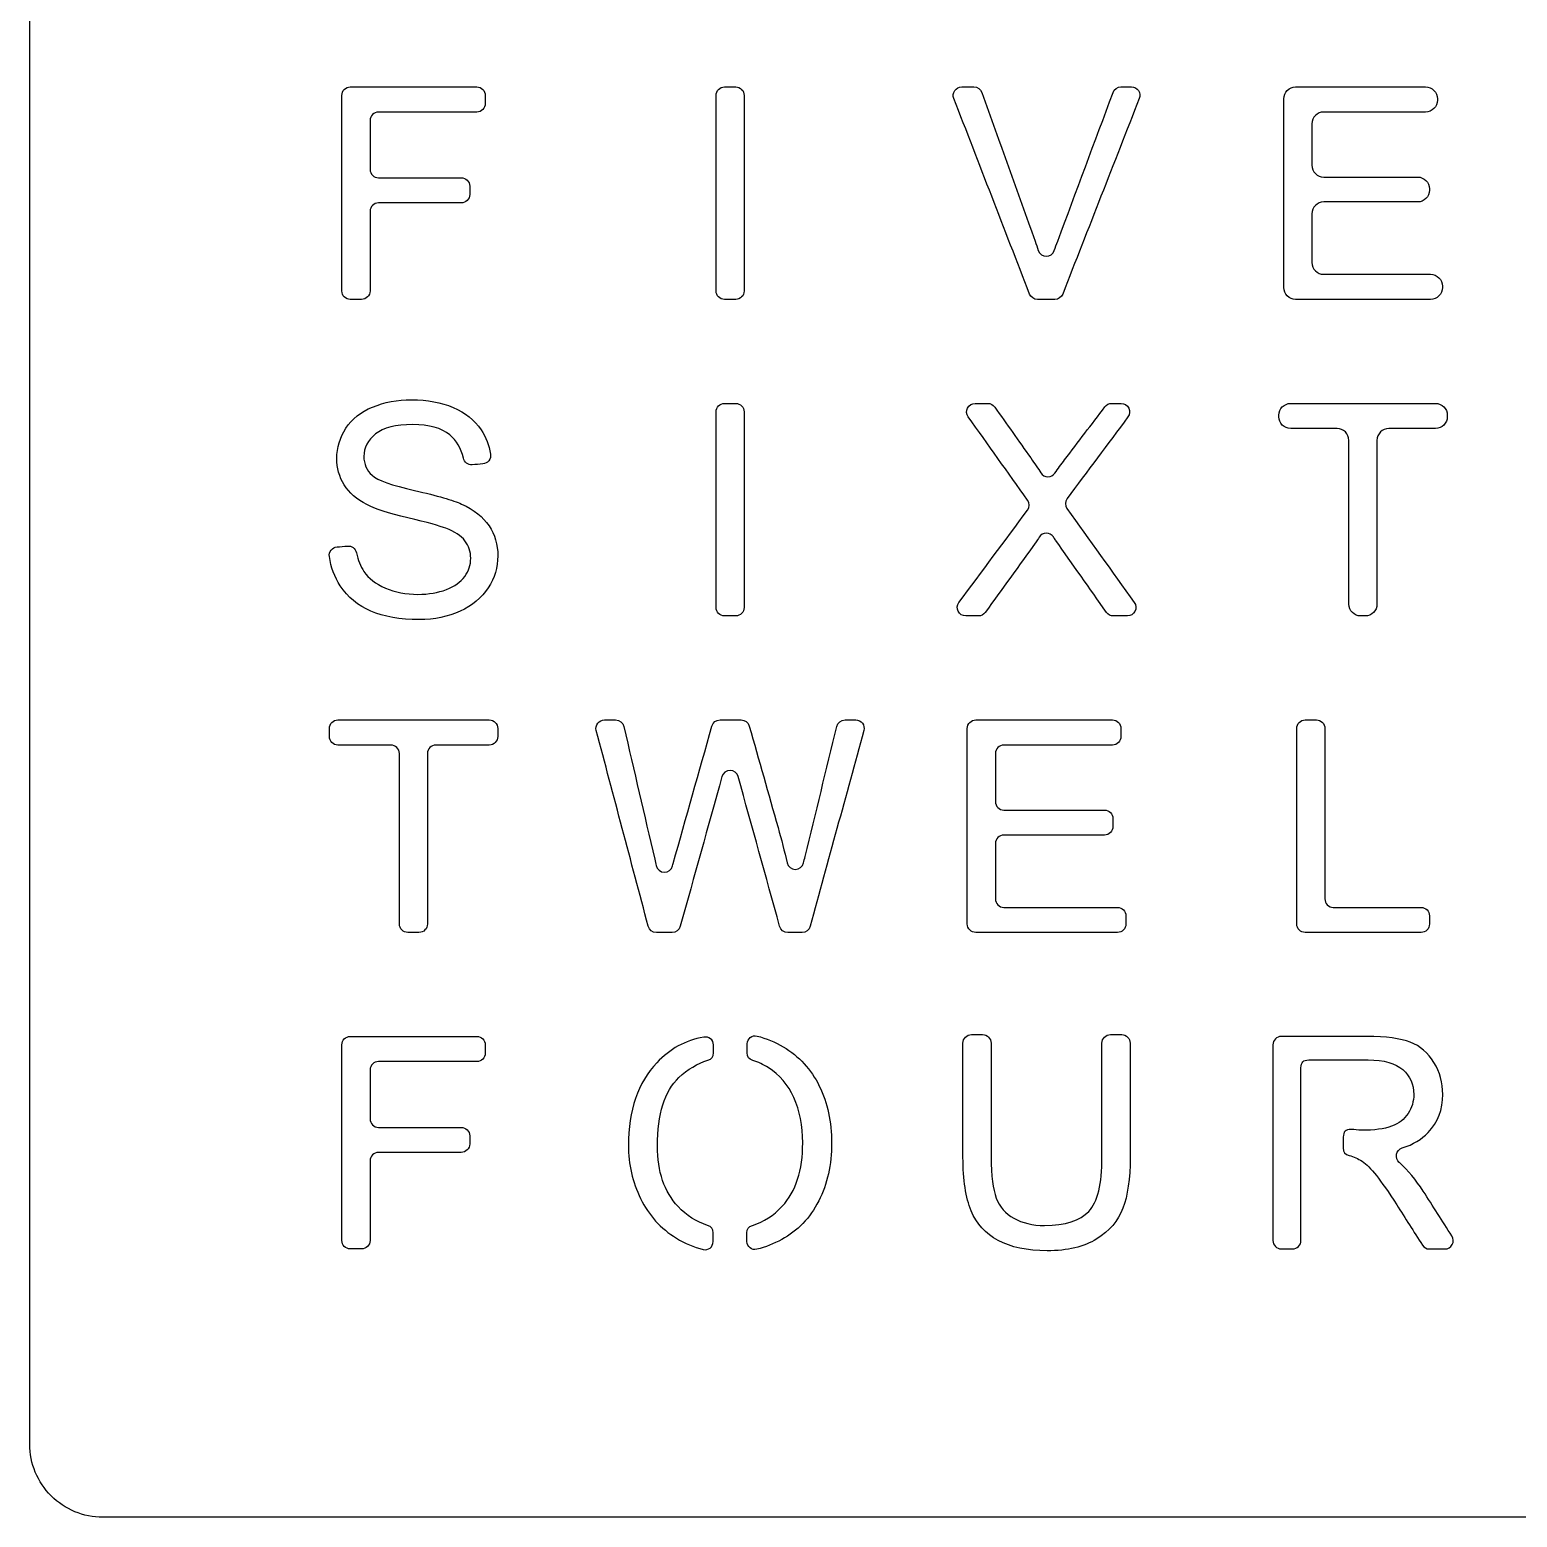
# Model space of a CAD drawing. Header units: millimetres. Extents: x 3434.5 to 3512.3, y -25.8 to 52.
# Drawn here: x 3434.53 to 3473.44, y -25.78 to 13.13 of the extents above; entities that cross this region are included whole.
import ezdxf

# ---------------------------------------------------------------- set-up
doc = ezdxf.new("R2010")
doc.units = ezdxf.units.MM
doc.layers.get('0').update_dxf_attribs({"linetype": 'CONTINUOUS'})

msp = doc.modelspace()

# ---------------------------------------------------------------- linework, layer by layer
msp.add_line((3460.853, -0.264), (3460.85, -0.268))
msp.add_lwpolyline([(3510.438, -25.78), (3436.438, -25.78, -0.414214), (3434.527, -23.869), (3434.527, 50.131, -0.414214), (3436.438, 52.041), (3510.438, 52.041, -0.414214), (3512.348, 50.131), (3512.348, -23.869, -0.414214)], format="xyb", close=True)
for points in [[(3442.691, 11.414), (3442.691, 11.536), (3442.791, 11.635), (3442.912, 11.635)], [(3442.691, 6.297), (3442.691, 8.003), (3442.691, 9.709), (3442.691, 11.414)], [(3442.912, 11.635), (3444.015, 11.635), (3445.118, 11.635), (3446.221, 11.635)], [(3446.221, 11.635), (3446.343, 11.635), (3446.442, 11.536), (3446.442, 11.414)], [(3446.442, 11.414), (3446.442, 11.343), (3446.442, 11.272), (3446.442, 11.2)], [(3452.479, 11.414), (3452.479, 11.536), (3452.578, 11.635), (3452.7, 11.635)], [(3452.479, 6.297), (3452.479, 8.003), (3452.479, 9.709), (3452.479, 11.414)], [(3452.7, 11.635), (3452.797, 11.635), (3452.895, 11.635), (3452.993, 11.635)], [(3452.993, 11.635), (3453.114, 11.635), (3453.214, 11.536), (3453.214, 11.414)], [(3453.214, 11.414), (3453.214, 9.709), (3453.214, 8.003), (3453.214, 6.297)], [(3458.7, 11.334), (3458.673, 11.405), (3458.681, 11.477), (3458.724, 11.539)], [(3460.682, 6.217), (3460.021, 7.923), (3459.36, 9.629), (3458.7, 11.334)], [(3458.724, 11.539), (3458.766, 11.601), (3458.831, 11.635), (3458.906, 11.635)], [(3458.906, 11.635), (3459.012, 11.635), (3459.118, 11.635), (3459.225, 11.635)], [(3459.225, 11.635), (3459.32, 11.635), (3459.401, 11.578), (3459.433, 11.488)], [(3459.433, 11.488), (3459.897, 10.191), (3460.361, 8.894), (3460.825, 7.597)], [(3461.417, 7.597), (3461.899, 8.895), (3462.382, 10.193), (3462.865, 11.491)], [(3463.551, 11.334), (3462.883, 9.628), (3462.215, 7.922), (3461.547, 6.216)], [(3462.865, 11.491), (3462.897, 11.579), (3462.977, 11.635), (3463.072, 11.635)], [(3463.072, 11.635), (3463.163, 11.635), (3463.254, 11.635), (3463.345, 11.635)], [(3463.345, 11.635), (3463.42, 11.635), (3463.485, 11.601), (3463.527, 11.539)], [(3463.527, 11.539), (3463.57, 11.476), (3463.578, 11.404), (3463.551, 11.334)], [(3467.331, 11.326), (3467.331, 11.496), (3467.47, 11.635), (3467.64, 11.635)], [(3467.331, 6.386), (3467.331, 8.032), (3467.331, 9.679), (3467.331, 11.326)], [(3467.64, 11.635), (3468.773, 11.635), (3469.907, 11.635), (3471.04, 11.635)], [(3471.04, 11.635), (3471.21, 11.635), (3471.35, 11.496), (3471.35, 11.326)], [(3471.35, 11.289), (3471.35, 11.118), (3471.21, 10.979), (3471.04, 10.979)], [(3471.35, 11.326), (3471.35, 11.313), (3471.35, 11.301), (3471.35, 11.289)], [(3443.649, 10.979), (3443.527, 10.979), (3443.428, 10.88), (3443.428, 10.758)], [(3446.221, 10.979), (3445.364, 10.979), (3444.506, 10.979), (3443.649, 10.979)], [(3446.442, 11.2), (3446.442, 11.078), (3446.343, 10.979), (3446.221, 10.979)], [(3468.375, 10.979), (3468.205, 10.979), (3468.066, 10.84), (3468.066, 10.67)], [(3471.04, 10.979), (3470.152, 10.979), (3469.264, 10.979), (3468.375, 10.979)], [(3443.428, 10.758), (3443.428, 10.332), (3443.428, 9.905), (3443.428, 9.479)], [(3468.066, 10.67), (3468.066, 10.309), (3468.066, 9.948), (3468.066, 9.587)], [(3443.428, 9.479), (3443.428, 9.357), (3443.527, 9.258), (3443.649, 9.258)], [(3468.066, 9.587), (3468.066, 9.416), (3468.205, 9.277), (3468.375, 9.277)], [(3443.649, 9.258), (3444.371, 9.258), (3445.093, 9.258), (3445.815, 9.258)], [(3445.815, 9.258), (3445.937, 9.258), (3446.036, 9.158), (3446.036, 9.037)], [(3446.036, 9.037), (3446.036, 8.965), (3446.036, 8.894), (3446.036, 8.822)], [(3468.375, 9.277), (3469.194, 9.277), (3470.013, 9.277), (3470.832, 9.277)], [(3470.832, 9.277), (3471.002, 9.277), (3471.141, 9.138), (3471.141, 8.968)], [(3471.141, 8.968), (3471.141, 8.957), (3471.141, 8.945), (3471.141, 8.934)], [(3443.649, 8.601), (3443.527, 8.601), (3443.428, 8.502), (3443.428, 8.38)], [(3445.815, 8.601), (3445.093, 8.601), (3444.371, 8.601), (3443.649, 8.601)], [(3446.036, 8.822), (3446.036, 8.701), (3445.937, 8.601), (3445.815, 8.601)], [(3468.375, 8.625), (3468.205, 8.625), (3468.066, 8.486), (3468.066, 8.315)], [(3470.832, 8.625), (3470.013, 8.625), (3469.194, 8.625), (3468.375, 8.625)], [(3471.141, 8.934), (3471.141, 8.764), (3471.002, 8.625), (3470.832, 8.625)], [(3443.428, 8.38), (3443.428, 7.686), (3443.428, 6.992), (3443.428, 6.297)], [(3468.066, 8.315), (3468.066, 7.891), (3468.066, 7.466), (3468.066, 7.042)], [(3460.825, 7.597), (3460.854, 7.515), (3460.883, 7.434), (3460.91, 7.354)], [(3461.328, 7.352), (3461.357, 7.434), (3461.386, 7.516), (3461.417, 7.597)], [(3460.91, 7.354), (3460.941, 7.263), (3461.023, 7.205), (3461.119, 7.204)], [(3461.119, 7.204), (3461.215, 7.204), (3461.297, 7.262), (3461.328, 7.352)], [(3468.066, 7.042), (3468.066, 6.872), (3468.205, 6.733), (3468.375, 6.733)], [(3468.375, 6.733), (3469.307, 6.733), (3470.238, 6.733), (3471.169, 6.733)], [(3471.169, 6.733), (3471.34, 6.733), (3471.479, 6.593), (3471.479, 6.423)], [(3442.912, 6.076), (3442.791, 6.076), (3442.691, 6.175), (3442.691, 6.297)], [(3443.428, 6.297), (3443.428, 6.175), (3443.328, 6.076), (3443.207, 6.076)], [(3452.7, 6.076), (3452.578, 6.076), (3452.479, 6.175), (3452.479, 6.297)], [(3453.214, 6.297), (3453.214, 6.175), (3453.114, 6.076), (3452.993, 6.076)], [(3467.64, 6.076), (3467.47, 6.076), (3467.331, 6.215), (3467.331, 6.386)], [(3471.479, 6.386), (3471.479, 6.215), (3471.34, 6.076), (3471.169, 6.076)], [(3471.479, 6.423), (3471.479, 6.411), (3471.479, 6.398), (3471.479, 6.386)], [(3443.207, 6.076), (3443.108, 6.076), (3443.01, 6.076), (3442.912, 6.076)], [(3452.993, 6.076), (3452.895, 6.076), (3452.797, 6.076), (3452.7, 6.076)], [(3460.889, 6.076), (3460.795, 6.076), (3460.716, 6.13), (3460.682, 6.217)], [(3461.341, 6.076), (3461.19, 6.076), (3461.039, 6.076), (3460.889, 6.076)], [(3461.547, 6.216), (3461.513, 6.13), (3461.434, 6.076), (3461.341, 6.076)], [(3471.169, 6.076), (3469.993, 6.076), (3468.816, 6.076), (3467.64, 6.076)], [(3442.797, 2.705), (3442.956, 2.949), (3443.189, 3.135), (3443.495, 3.262)], [(3443.495, 3.262), (3443.802, 3.387), (3444.141, 3.451), (3444.515, 3.451)], [(3444.515, 3.451), (3444.928, 3.451), (3445.29, 3.385), (3445.606, 3.251)], [(3445.606, 3.251), (3445.92, 3.119), (3446.162, 2.924), (3446.332, 2.666)], [(3452.479, 3.135), (3452.479, 3.257), (3452.578, 3.356), (3452.7, 3.356)], [(3452.479, -1.982), (3452.479, -0.277), (3452.479, 1.429), (3452.479, 3.135)], [(3452.7, 3.356), (3452.797, 3.356), (3452.895, 3.356), (3452.993, 3.356)], [(3452.993, 3.356), (3453.114, 3.356), (3453.214, 3.257), (3453.214, 3.135)], [(3453.214, 3.135), (3453.214, 1.429), (3453.214, -0.277), (3453.214, -1.982)], [(3459.076, 3.007), (3459.027, 3.076), (3459.02, 3.161), (3459.06, 3.236)], [(3459.06, 3.236), (3459.098, 3.312), (3459.171, 3.356), (3459.256, 3.356)], [(3459.256, 3.356), (3459.367, 3.356), (3459.477, 3.356), (3459.588, 3.356)], [(3459.588, 3.356), (3459.662, 3.356), (3459.725, 3.323), (3459.768, 3.262)], [(3459.768, 3.262), (3460.083, 2.818), (3460.397, 2.374), (3460.712, 1.929)], [(3461.598, 1.88), (3461.95, 2.343), (3462.301, 2.806), (3462.652, 3.268)], [(3462.652, 3.268), (3462.695, 3.325), (3462.756, 3.356), (3462.828, 3.356)], [(3462.828, 3.356), (3462.911, 3.356), (3462.994, 3.356), (3463.077, 3.356)], [(3463.077, 3.356), (3463.163, 3.356), (3463.237, 3.311), (3463.275, 3.234)], [(3463.275, 3.234), (3463.313, 3.157), (3463.306, 3.071), (3463.255, 3.003)], [(3467.202, 3.046), (3467.202, 3.217), (3467.341, 3.356), (3467.511, 3.356)], [(3467.511, 3.356), (3468.774, 3.356), (3470.036, 3.356), (3471.298, 3.356)], [(3471.298, 3.356), (3471.469, 3.356), (3471.608, 3.217), (3471.608, 3.046)], [(3444.546, 2.802), (3444.101, 2.802), (3443.777, 2.721), (3443.572, 2.558)], [(3445.514, 2.533), (3445.295, 2.712), (3444.973, 2.802), (3444.546, 2.802)], [(3460.63, 0.824), (3460.112, 1.552), (3459.594, 2.279), (3459.076, 3.007)], [(3463.255, 3.003), (3462.723, 2.29), (3462.192, 1.578), (3461.661, 0.866)], [(3467.202, 3.009), (3467.202, 3.021), (3467.202, 3.034), (3467.202, 3.046)], [(3467.511, 2.7), (3467.341, 2.7), (3467.202, 2.839), (3467.202, 3.009)], [(3471.608, 3.009), (3471.608, 2.839), (3471.469, 2.7), (3471.298, 2.7)], [(3471.608, 3.046), (3471.608, 3.034), (3471.608, 3.021), (3471.608, 3.009)], [(3442.559, 1.919), (3442.559, 2.199), (3442.638, 2.462), (3442.797, 2.705)], [(3443.572, 2.558), (3443.369, 2.394), (3443.267, 2.198), (3443.267, 1.969)], [(3445.869, 1.924), (3445.81, 2.184), (3445.692, 2.387), (3445.514, 2.533)], [(3446.332, 2.666), (3446.458, 2.474), (3446.541, 2.262), (3446.58, 2.03)], [(3468.724, 2.7), (3468.32, 2.7), (3467.916, 2.7), (3467.511, 2.7)], [(3469.033, 2.39), (3469.033, 2.561), (3468.894, 2.7), (3468.724, 2.7)], [(3469.033, -1.894), (3469.033, -0.466), (3469.033, 0.962), (3469.033, 2.39)], [(3470.078, 2.7), (3469.908, 2.7), (3469.769, 2.561), (3469.769, 2.39)], [(3469.769, 2.39), (3469.769, 0.962), (3469.769, -0.466), (3469.769, -1.894)], [(3471.298, 2.7), (3470.892, 2.7), (3470.485, 2.7), (3470.078, 2.7)], [(3443.267, 1.969), (3443.267, 1.768), (3443.34, 1.604), (3443.483, 1.475)], [(3446.58, 2.03), (3446.591, 1.967), (3446.576, 1.908), (3446.536, 1.857)], [(3442.753, 1.227), (3442.624, 1.433), (3442.559, 1.663), (3442.559, 1.919)], [(3446.101, 1.752), (3445.991, 1.743), (3445.893, 1.816), (3445.869, 1.924)], [(3446.379, 1.773), (3446.286, 1.766), (3446.194, 1.759), (3446.101, 1.752)], [(3446.536, 1.857), (3446.497, 1.806), (3446.443, 1.778), (3446.379, 1.773)], [(3460.712, 1.929), (3460.816, 1.783), (3460.905, 1.653), (3460.979, 1.54)], [(3461.346, 1.535), (3461.424, 1.648), (3461.508, 1.763), (3461.598, 1.88)], [(3443.347, 0.709), (3443.082, 0.848), (3442.884, 1.021), (3442.753, 1.227)], [(3443.483, 1.475), (3443.626, 1.346), (3443.994, 1.214), (3444.592, 1.079)], [(3460.979, 1.54), (3461.021, 1.476), (3461.086, 1.44), (3461.162, 1.44)], [(3461.162, 1.44), (3461.237, 1.439), (3461.303, 1.473), (3461.346, 1.535)], [(3444.592, 1.079), (3445.191, 0.944), (3445.601, 0.825), (3445.823, 0.724)], [(3460.628, 0.564), (3460.686, 0.642), (3460.687, 0.745), (3460.63, 0.824)], [(3461.661, 0.866), (3461.603, 0.787), (3461.602, 0.684), (3461.659, 0.605)], [(3444.42, 0.362), (3443.91, 0.485), (3443.552, 0.6), (3443.347, 0.709)], [(3445.823, 0.724), (3446.147, 0.574), (3446.387, 0.385), (3446.541, 0.158)], [(3458.834, -1.85), (3459.432, -1.046), (3460.03, -0.241), (3460.628, 0.564)], [(3461.659, 0.605), (3462.246, -0.215), (3462.832, -1.034), (3463.419, -1.853)], [(3445.411, 0.09), (3445.26, 0.149), (3444.932, 0.239), (3444.42, 0.362)], [(3445.91, -0.237), (3445.809, -0.106), (3445.642, 0.002), (3445.411, 0.09)], [(3446.541, 0.158), (3446.694, -0.071), (3446.771, -0.336), (3446.771, -0.633)], [(3442.565, -0.398), (3442.655, -0.39), (3442.746, -0.382), (3442.836, -0.374)], [(3442.836, -0.374), (3442.948, -0.364), (3443.048, -0.439), (3443.072, -0.549)], [(3446.063, -0.694), (3446.063, -0.519), (3446.013, -0.368), (3445.91, -0.237)], [(3460.85, -0.268), (3460.408, -0.882), (3459.965, -1.497), (3459.523, -2.112)], [(3460.934, -0.141), (3460.901, -0.192), (3460.874, -0.233), (3460.853, -0.264)], [(3461.118, -0.039), (3461.041, -0.04), (3460.976, -0.077), (3460.934, -0.141)], [(3461.304, -0.137), (3461.261, -0.074), (3461.195, -0.039), (3461.118, -0.039)], [(3461.36, -0.22), (3461.342, -0.193), (3461.322, -0.166), (3461.304, -0.137)], [(3462.693, -2.11), (3462.249, -1.48), (3461.805, -0.85), (3461.36, -0.22)], [(3442.365, -0.648), (3442.357, -0.586), (3442.372, -0.529), (3442.411, -0.48)], [(3442.651, -1.416), (3442.499, -1.185), (3442.403, -0.928), (3442.365, -0.648)], [(3442.411, -0.48), (3442.451, -0.431), (3442.502, -0.403), (3442.565, -0.398)], [(3443.072, -0.549), (3443.112, -0.741), (3443.178, -0.906), (3443.27, -1.041)], [(3445.905, -1.17), (3446.01, -1.024), (3446.063, -0.866), (3446.063, -0.694)], [(3446.771, -0.633), (3446.771, -0.93), (3446.687, -1.208), (3446.517, -1.469)], [(3443.27, -1.041), (3443.39, -1.219), (3443.576, -1.363), (3443.829, -1.473)], [(3443.452, -2.078), (3443.112, -1.932), (3442.845, -1.711), (3442.651, -1.416)], [(3443.829, -1.473), (3444.081, -1.583), (3444.366, -1.638), (3444.682, -1.638)], [(3444.682, -1.638), (3444.963, -1.638), (3445.21, -1.596), (3445.425, -1.513)], [(3445.425, -1.513), (3445.64, -1.429), (3445.8, -1.315), (3445.905, -1.17)], [(3446.517, -1.469), (3446.348, -1.731), (3446.104, -1.934), (3445.787, -2.08)], [(3458.814, -2.082), (3458.776, -2.005), (3458.783, -1.919), (3458.834, -1.85)], [(3463.419, -1.853), (3463.468, -1.923), (3463.475, -2.008), (3463.436, -2.083)], [(3469.343, -2.203), (3469.172, -2.203), (3469.033, -2.064), (3469.033, -1.894)], [(3469.769, -1.894), (3469.769, -2.064), (3469.63, -2.203), (3469.459, -2.203)], [(3444.716, -2.298), (3444.213, -2.298), (3443.791, -2.225), (3443.452, -2.078)], [(3445.787, -2.08), (3445.47, -2.225), (3445.113, -2.298), (3444.716, -2.298)], [(3452.7, -2.203), (3452.578, -2.203), (3452.479, -2.104), (3452.479, -1.982)], [(3452.993, -2.203), (3452.895, -2.203), (3452.797, -2.203), (3452.7, -2.203)], [(3453.214, -1.982), (3453.214, -2.104), (3453.114, -2.203), (3452.993, -2.203)], [(3459.012, -2.203), (3458.926, -2.203), (3458.853, -2.158), (3458.814, -2.082)], [(3459.343, -2.203), (3459.233, -2.203), (3459.122, -2.203), (3459.012, -2.203)], [(3459.523, -2.112), (3459.48, -2.171), (3459.417, -2.203), (3459.343, -2.203)], [(3462.874, -2.203), (3462.8, -2.203), (3462.736, -2.171), (3462.693, -2.11)], [(3463.239, -2.203), (3463.118, -2.203), (3462.996, -2.203), (3462.874, -2.203)], [(3463.436, -2.083), (3463.397, -2.159), (3463.324, -2.203), (3463.239, -2.203)], [(3469.459, -2.203), (3469.42, -2.203), (3469.382, -2.203), (3469.343, -2.203)], [(3442.364, -5.144), (3442.364, -5.023), (3442.463, -4.923), (3442.585, -4.923)], [(3442.585, -4.923), (3443.906, -4.923), (3445.227, -4.923), (3446.549, -4.923)], [(3446.549, -4.923), (3446.67, -4.923), (3446.77, -5.023), (3446.77, -5.144)], [(3449.347, -5.201), (3449.328, -5.132), (3449.342, -5.065), (3449.385, -5.009)], [(3449.385, -5.009), (3449.428, -4.953), (3449.489, -4.923), (3449.56, -4.923)], [(3449.56, -4.923), (3449.657, -4.923), (3449.755, -4.923), (3449.852, -4.923)], [(3449.852, -4.923), (3449.956, -4.923), (3450.044, -4.993), (3450.067, -5.094)], [(3452.372, -5.084), (3452.399, -4.987), (3452.484, -4.923), (3452.584, -4.923)], [(3452.584, -4.923), (3452.769, -4.923), (3452.953, -4.923), (3453.137, -4.923)], [(3453.137, -4.923), (3453.238, -4.923), (3453.323, -4.987), (3453.35, -5.084)], [(3455.64, -5.092), (3455.664, -4.992), (3455.752, -4.923), (3455.855, -4.923)], [(3455.855, -4.923), (3455.947, -4.923), (3456.039, -4.923), (3456.132, -4.923)], [(3456.132, -4.923), (3456.203, -4.923), (3456.264, -4.953), (3456.308, -5.01)], [(3456.308, -5.01), (3456.351, -5.067), (3456.364, -5.134), (3456.345, -5.203)], [(3459.051, -5.144), (3459.051, -5.023), (3459.151, -4.923), (3459.272, -4.923)], [(3459.272, -4.923), (3460.465, -4.923), (3461.657, -4.923), (3462.849, -4.923)], [(3462.849, -4.923), (3462.971, -4.923), (3463.07, -5.023), (3463.07, -5.144)], [(3467.668, -5.144), (3467.668, -5.023), (3467.767, -4.923), (3467.889, -4.923)], [(3467.889, -4.923), (3467.987, -4.923), (3468.085, -4.923), (3468.183, -4.923)], [(3468.183, -4.923), (3468.305, -4.923), (3468.405, -5.023), (3468.405, -5.144)], [(3442.364, -5.359), (3442.364, -5.287), (3442.364, -5.216), (3442.364, -5.144)], [(3442.585, -5.58), (3442.463, -5.58), (3442.364, -5.48), (3442.364, -5.359)], [(3446.77, -5.359), (3446.77, -5.48), (3446.67, -5.58), (3446.549, -5.58)], [(3446.77, -5.144), (3446.77, -5.216), (3446.77, -5.287), (3446.77, -5.359)], [(3450.705, -10.318), (3450.252, -8.612), (3449.799, -6.907), (3449.347, -5.201)], [(3450.067, -5.094), (3450.336, -6.252), (3450.605, -7.409), (3450.874, -8.567)], [(3451.359, -8.677), (3451.697, -7.479), (3452.034, -6.282), (3452.372, -5.084)], [(3453.35, -5.084), (3453.6, -5.968), (3453.851, -6.853), (3454.101, -7.737)], [(3454.81, -8.496), (3455.087, -7.361), (3455.363, -6.226), (3455.64, -5.092)], [(3456.345, -5.203), (3455.877, -6.909), (3455.409, -8.614), (3454.942, -10.32)], [(3459.051, -10.261), (3459.051, -8.556), (3459.051, -6.85), (3459.051, -5.144)], [(3463.07, -5.359), (3463.07, -5.48), (3462.971, -5.58), (3462.849, -5.58)], [(3463.07, -5.144), (3463.07, -5.216), (3463.07, -5.287), (3463.07, -5.359)], [(3467.668, -10.261), (3467.668, -8.556), (3467.668, -6.85), (3467.668, -5.144)], [(3468.405, -5.144), (3468.405, -6.631), (3468.405, -8.118), (3468.405, -9.605)], [(3443.974, -5.58), (3443.511, -5.58), (3443.048, -5.58), (3442.585, -5.58)], [(3444.195, -5.801), (3444.195, -5.679), (3444.096, -5.58), (3443.974, -5.58)], [(3444.195, -10.261), (3444.195, -8.775), (3444.195, -7.288), (3444.195, -5.801)], [(3445.151, -5.58), (3445.03, -5.58), (3444.931, -5.679), (3444.931, -5.801)], [(3444.931, -5.801), (3444.931, -7.288), (3444.931, -8.775), (3444.931, -10.261)], [(3446.549, -5.58), (3446.083, -5.58), (3445.617, -5.58), (3445.151, -5.58)], [(3460.008, -5.58), (3459.886, -5.58), (3459.787, -5.679), (3459.787, -5.801)], [(3459.787, -5.801), (3459.787, -6.221), (3459.787, -6.64), (3459.787, -7.06)], [(3462.849, -5.58), (3461.902, -5.58), (3460.955, -5.58), (3460.008, -5.58)], [(3452.634, -6.406), (3452.271, -7.711), (3451.907, -9.016), (3451.544, -10.321)], [(3452.847, -6.244), (3452.747, -6.244), (3452.661, -6.309), (3452.634, -6.406)], [(3453.06, -6.407), (3453.033, -6.31), (3452.948, -6.245), (3452.847, -6.244)], [(3454.143, -10.32), (3453.782, -9.016), (3453.421, -7.711), (3453.06, -6.407)], [(3459.787, -7.06), (3459.787, -7.182), (3459.886, -7.282), (3460.008, -7.282)], [(3460.008, -7.282), (3460.885, -7.282), (3461.763, -7.282), (3462.641, -7.282)], [(3462.641, -7.282), (3462.763, -7.282), (3462.862, -7.381), (3462.862, -7.503)], [(3454.101, -7.737), (3454.191, -8.053), (3454.27, -8.361), (3454.338, -8.66)], [(3462.862, -7.713), (3462.862, -7.835), (3462.763, -7.934), (3462.641, -7.934)], [(3462.862, -7.503), (3462.862, -7.573), (3462.862, -7.643), (3462.862, -7.713)], [(3460.008, -7.934), (3459.886, -7.934), (3459.787, -8.033), (3459.787, -8.155)], [(3459.787, -8.155), (3459.787, -8.638), (3459.787, -9.122), (3459.787, -9.605)], [(3462.641, -7.934), (3461.763, -7.934), (3460.885, -7.934), (3460.008, -7.934)], [(3454.768, -8.665), (3454.782, -8.609), (3454.796, -8.553), (3454.81, -8.496)], [(3450.874, -8.567), (3450.887, -8.623), (3450.9, -8.678), (3450.913, -8.734)], [(3450.913, -8.734), (3450.936, -8.835), (3451.022, -8.905), (3451.126, -8.906)], [(3451.126, -8.906), (3451.229, -8.907), (3451.317, -8.84), (3451.343, -8.74)], [(3451.343, -8.74), (3451.35, -8.713), (3451.355, -8.692), (3451.359, -8.677)], [(3454.338, -8.66), (3454.361, -8.762), (3454.447, -8.832), (3454.551, -8.833)], [(3454.551, -8.833), (3454.655, -8.834), (3454.743, -8.765), (3454.768, -8.665)], [(3459.787, -9.605), (3459.787, -9.727), (3459.886, -9.826), (3460.008, -9.826)], [(3468.405, -9.605), (3468.405, -9.727), (3468.504, -9.826), (3468.626, -9.826)], [(3460.008, -9.826), (3460.998, -9.826), (3461.988, -9.826), (3462.978, -9.826)], [(3462.978, -9.826), (3463.1, -9.826), (3463.2, -9.926), (3463.2, -10.047)], [(3463.2, -10.047), (3463.2, -10.119), (3463.2, -10.19), (3463.2, -10.261)], [(3468.626, -9.826), (3469.391, -9.826), (3470.156, -9.826), (3470.921, -9.826)], [(3470.921, -9.826), (3471.043, -9.826), (3471.142, -9.926), (3471.142, -10.047)], [(3471.142, -10.047), (3471.142, -10.119), (3471.142, -10.19), (3471.142, -10.261)], [(3444.416, -10.483), (3444.295, -10.483), (3444.195, -10.383), (3444.195, -10.261)], [(3444.709, -10.483), (3444.612, -10.483), (3444.514, -10.483), (3444.416, -10.483)], [(3444.931, -10.261), (3444.931, -10.383), (3444.831, -10.483), (3444.709, -10.483)], [(3450.918, -10.483), (3450.817, -10.483), (3450.731, -10.416), (3450.705, -10.318)], [(3451.331, -10.483), (3451.194, -10.483), (3451.056, -10.483), (3450.918, -10.483)], [(3451.544, -10.321), (3451.517, -10.418), (3451.432, -10.483), (3451.331, -10.483)], [(3454.356, -10.483), (3454.255, -10.483), (3454.17, -10.418), (3454.143, -10.32)], [(3454.728, -10.483), (3454.604, -10.483), (3454.48, -10.483), (3454.356, -10.483)], [(3454.942, -10.32), (3454.915, -10.417), (3454.829, -10.483), (3454.728, -10.483)], [(3459.272, -10.483), (3459.151, -10.483), (3459.051, -10.383), (3459.051, -10.261)], [(3462.978, -10.483), (3461.743, -10.483), (3460.508, -10.483), (3459.272, -10.483)], [(3463.2, -10.261), (3463.2, -10.383), (3463.1, -10.483), (3462.978, -10.483)], [(3467.889, -10.483), (3467.767, -10.483), (3467.668, -10.383), (3467.668, -10.261)], [(3470.921, -10.483), (3469.91, -10.483), (3468.9, -10.483), (3467.889, -10.483)], [(3471.142, -10.261), (3471.142, -10.383), (3471.043, -10.483), (3470.921, -10.483)], [(3442.691, -13.424), (3442.691, -13.302), (3442.791, -13.203), (3442.912, -13.203)], [(3442.912, -13.203), (3444.015, -13.203), (3445.118, -13.203), (3446.221, -13.203)], [(3446.221, -13.203), (3446.343, -13.203), (3446.442, -13.302), (3446.442, -13.424)], [(3452.157, -13.224), (3451.675, -13.3), (3451.269, -13.535), (3450.931, -13.89)], [(3452.413, -13.424), (3452.413, -13.29), (3452.287, -13.192), (3452.157, -13.224)], [(3453.297, -13.392), (3453.297, -13.258), (3453.423, -13.159), (3453.554, -13.192)], [(3453.554, -13.192), (3453.796, -13.253), (3454.024, -13.347), (3454.238, -13.475)], [(3458.939, -13.377), (3458.939, -13.255), (3459.039, -13.155), (3459.16, -13.155)], [(3459.16, -13.155), (3459.258, -13.155), (3459.356, -13.155), (3459.453, -13.155)], [(3459.453, -13.155), (3459.575, -13.155), (3459.675, -13.255), (3459.675, -13.377)], [(3462.575, -13.377), (3462.575, -13.255), (3462.674, -13.155), (3462.796, -13.155)], [(3462.796, -13.155), (3462.894, -13.155), (3462.992, -13.155), (3463.091, -13.155)], [(3463.091, -13.155), (3463.212, -13.155), (3463.312, -13.255), (3463.312, -13.377)], [(3467.267, -13.203), (3467.145, -13.203), (3467.046, -13.302), (3467.046, -13.424)], [(3469.51, -13.203), (3468.763, -13.203), (3468.015, -13.203), (3467.267, -13.203)], [(3470.641, -13.353), (3470.383, -13.253), (3470.006, -13.203), (3469.51, -13.203)], [(3442.691, -18.541), (3442.691, -16.835), (3442.691, -15.13), (3442.691, -13.424)], [(3446.442, -13.424), (3446.442, -13.495), (3446.442, -13.567), (3446.442, -13.638)], [(3452.413, -13.629), (3452.413, -13.561), (3452.413, -13.492), (3452.413, -13.424)], [(3453.297, -13.633), (3453.297, -13.553), (3453.297, -13.473), (3453.297, -13.392)], [(3454.238, -13.475), (3454.65, -13.72), (3454.964, -14.062), (3455.181, -14.501)], [(3458.939, -16.368), (3458.939, -15.371), (3458.939, -14.374), (3458.939, -13.377)], [(3459.675, -13.377), (3459.675, -14.373), (3459.675, -15.369), (3459.675, -16.364)], [(3462.575, -16.364), (3462.575, -15.369), (3462.575, -14.373), (3462.575, -13.377)], [(3463.312, -13.377), (3463.312, -14.374), (3463.312, -15.371), (3463.312, -16.368)], [(3467.046, -13.424), (3467.046, -15.129), (3467.046, -16.835), (3467.046, -18.541)], [(3471.259, -13.881), (3471.104, -13.629), (3470.898, -13.453), (3470.641, -13.353)], [(3443.649, -13.859), (3443.527, -13.859), (3443.428, -13.959), (3443.428, -14.081)], [(3446.221, -13.859), (3445.364, -13.859), (3444.506, -13.859), (3443.649, -13.859)], [(3446.442, -13.638), (3446.442, -13.76), (3446.343, -13.859), (3446.221, -13.859)], [(3450.931, -13.89), (3450.435, -14.412), (3450.188, -15.134), (3450.188, -16.057)], [(3451.51, -14.277), (3451.735, -14.062), (3451.988, -13.912), (3452.267, -13.826)], [(3452.267, -13.826), (3452.373, -13.793), (3452.412, -13.739), (3452.413, -13.629)], [(3453.44, -13.829), (3453.336, -13.796), (3453.297, -13.742), (3453.297, -13.633)], [(3453.846, -14.018), (3453.718, -13.938), (3453.582, -13.875), (3453.44, -13.829)], [(3467.781, -14.024), (3467.781, -13.878), (3467.842, -13.818), (3467.988, -13.818)], [(3467.988, -13.818), (3468.505, -13.818), (3469.023, -13.818), (3469.54, -13.818)], [(3469.54, -13.818), (3469.953, -13.818), (3470.255, -13.902), (3470.445, -14.071)], [(3471.49, -14.72), (3471.49, -14.414), (3471.413, -14.135), (3471.259, -13.881)], [(3443.428, -14.081), (3443.428, -14.507), (3443.428, -14.933), (3443.428, -15.359)], [(3450.946, -16.069), (3450.946, -15.232), (3451.134, -14.635), (3451.51, -14.277)], [(3454.516, -14.804), (3454.364, -14.466), (3454.14, -14.205), (3453.846, -14.018)], [(3467.781, -15.657), (3467.781, -15.113), (3467.781, -14.569), (3467.781, -14.024)], [(3470.445, -14.071), (3470.637, -14.241), (3470.731, -14.457), (3470.731, -14.72)], [(3455.181, -14.501), (3455.397, -14.939), (3455.504, -15.437), (3455.504, -15.992)], [(3470.731, -14.72), (3470.731, -14.9), (3470.682, -15.065), (3470.584, -15.218)], [(3471.107, -15.717), (3471.363, -15.446), (3471.49, -15.115), (3471.49, -14.72)], [(3454.747, -15.988), (3454.747, -15.537), (3454.669, -15.142), (3454.516, -14.804)], [(3443.428, -15.359), (3443.428, -15.481), (3443.527, -15.581), (3443.649, -15.581)], [(3470.151, -15.552), (3469.962, -15.622), (3469.698, -15.657), (3469.363, -15.657)], [(3470.584, -15.218), (3470.485, -15.371), (3470.342, -15.482), (3470.151, -15.552)], [(3443.649, -15.581), (3444.371, -15.581), (3445.093, -15.581), (3445.815, -15.581)], [(3445.815, -15.581), (3445.937, -15.581), (3446.036, -15.68), (3446.036, -15.802)], [(3446.036, -15.802), (3446.036, -15.873), (3446.036, -15.944), (3446.036, -16.016)], [(3467.781, -16.294), (3467.781, -16.082), (3467.781, -15.869), (3467.781, -15.657)], [(3469.093, -15.633), (3468.947, -15.633), (3468.887, -15.694), (3468.887, -15.84)], [(3468.887, -15.84), (3468.887, -15.932), (3468.887, -16.024), (3468.887, -16.117)], [(3469.363, -15.657), (3469.273, -15.649), (3469.183, -15.641), (3469.093, -15.633)], [(3470.43, -16.12), (3470.715, -16.027), (3470.94, -15.893), (3471.107, -15.717)], [(3443.649, -16.237), (3443.527, -16.237), (3443.428, -16.336), (3443.428, -16.458)], [(3445.815, -16.237), (3445.093, -16.237), (3444.371, -16.237), (3443.649, -16.237)], [(3446.036, -16.016), (3446.036, -16.138), (3445.937, -16.237), (3445.815, -16.237)], [(3450.188, -16.057), (3450.188, -16.545), (3450.294, -17.008), (3450.507, -17.445)], [(3451.486, -17.652), (3451.126, -17.266), (3450.946, -16.739), (3450.946, -16.069)], [(3454.21, -17.646), (3454.567, -17.257), (3454.747, -16.704), (3454.747, -15.988)], [(3455.504, -15.992), (3455.504, -16.557), (3455.391, -17.062), (3455.164, -17.506)], [(3467.781, -18.541), (3467.781, -17.792), (3467.781, -17.043), (3467.781, -16.294)], [(3468.887, -16.117), (3468.887, -16.235), (3468.93, -16.29), (3469.045, -16.318)], [(3469.045, -16.318), (3469.159, -16.348), (3469.27, -16.397), (3469.38, -16.469)], [(3470.353, -16.497), (3470.291, -16.443), (3470.265, -16.367), (3470.282, -16.286)], [(3470.282, -16.286), (3470.298, -16.206), (3470.352, -16.146), (3470.43, -16.12)], [(3443.428, -16.458), (3443.428, -17.152), (3443.428, -17.847), (3443.428, -18.541)], [(3459.152, -17.761), (3459.009, -17.42), (3458.939, -16.957), (3458.939, -16.368)], [(3459.675, -16.364), (3459.675, -16.847), (3459.72, -17.203), (3459.809, -17.431)], [(3462.231, -17.778), (3462.46, -17.533), (3462.575, -17.062), (3462.575, -16.364)], [(3463.312, -16.368), (3463.312, -16.926), (3463.248, -17.37), (3463.121, -17.699)], [(3469.38, -16.469), (3469.49, -16.538), (3469.614, -16.662), (3469.753, -16.84)], [(3470.367, -16.51), (3470.363, -16.506), (3470.358, -16.501), (3470.353, -16.497)], [(3470.978, -17.249), (3470.786, -16.954), (3470.582, -16.707), (3470.367, -16.51)], [(3469.753, -16.84), (3469.892, -17.016), (3470.07, -17.272), (3470.285, -17.605)], [(3450.507, -17.445), (3450.719, -17.882), (3451.031, -18.227), (3451.444, -18.48)], [(3455.164, -17.506), (3454.936, -17.951), (3454.615, -18.29), (3454.197, -18.517)], [(3459.809, -17.431), (3459.898, -17.66), (3460.054, -17.836), (3460.271, -17.96)], [(3471.728, -18.422), (3471.478, -18.031), (3471.228, -17.64), (3470.978, -17.249)], [(3452.259, -18.146), (3451.967, -18.055), (3451.709, -17.89), (3451.486, -17.652)], [(3453.434, -18.146), (3453.73, -18.054), (3453.989, -17.887), (3454.21, -17.646)], [(3459.861, -18.54), (3459.529, -18.361), (3459.293, -18.102), (3459.152, -17.761)], [(3461.074, -18.147), (3461.615, -18.147), (3462, -18.024), (3462.231, -17.778)], [(3463.121, -17.699), (3462.995, -18.028), (3462.767, -18.294), (3462.437, -18.5)], [(3470.285, -17.605), (3470.508, -17.957), (3470.731, -18.308), (3470.955, -18.66)], [(3452.404, -18.343), (3452.404, -18.233), (3452.365, -18.179), (3452.259, -18.146)], [(3453.289, -18.343), (3453.289, -18.233), (3453.329, -18.179), (3453.434, -18.146)], [(3460.271, -17.96), (3460.49, -18.084), (3460.758, -18.147), (3461.074, -18.147)], [(3442.912, -18.762), (3442.791, -18.762), (3442.691, -18.663), (3442.691, -18.541)], [(3443.428, -18.541), (3443.428, -18.663), (3443.328, -18.762), (3443.207, -18.762)], [(3451.444, -18.48), (3451.662, -18.614), (3451.895, -18.713), (3452.145, -18.776)], [(3452.145, -18.776), (3452.278, -18.81), (3452.406, -18.707), (3452.402, -18.57)], [(3452.402, -18.57), (3452.403, -18.494), (3452.404, -18.419), (3452.404, -18.343)], [(3453.289, -18.571), (3453.289, -18.495), (3453.289, -18.419), (3453.289, -18.343)], [(3453.547, -18.771), (3453.416, -18.804), (3453.289, -18.705), (3453.289, -18.571)], [(3454.197, -18.517), (3453.989, -18.629), (3453.77, -18.714), (3453.547, -18.771)], [(3461.138, -18.809), (3460.618, -18.809), (3460.191, -18.72), (3459.861, -18.54)], [(3462.437, -18.5), (3462.106, -18.707), (3461.674, -18.809), (3461.138, -18.809)], [(3467.046, -18.541), (3467.046, -18.663), (3467.145, -18.762), (3467.267, -18.762)], [(3467.56, -18.762), (3467.682, -18.762), (3467.781, -18.663), (3467.781, -18.541)], [(3470.955, -18.66), (3470.996, -18.725), (3471.063, -18.762), (3471.141, -18.762)], [(3471.542, -18.762), (3471.625, -18.762), (3471.696, -18.72), (3471.736, -18.647)], [(3471.736, -18.647), (3471.775, -18.575), (3471.773, -18.492), (3471.728, -18.422)], [(3443.207, -18.762), (3443.108, -18.762), (3443.01, -18.762), (3442.912, -18.762)], [(3467.267, -18.762), (3467.365, -18.762), (3467.463, -18.762), (3467.56, -18.762)], [(3471.141, -18.762), (3471.275, -18.762), (3471.408, -18.762), (3471.542, -18.762)]]:
    msp.add_open_spline(points, degree=3)

doc.saveas('drawing.dxf')
